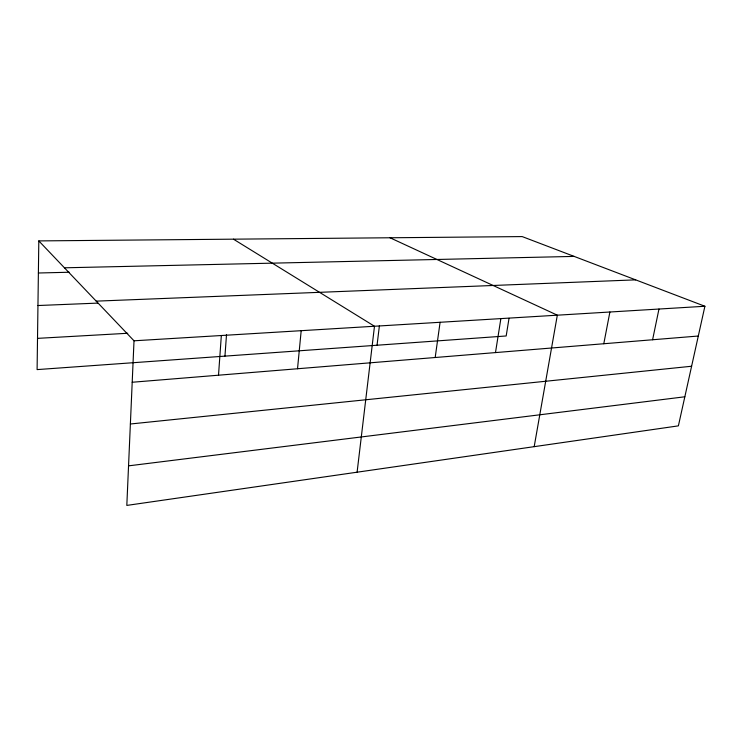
<?xml version="1.0" encoding="UTF-8"?>
<svg xmlns="http://www.w3.org/2000/svg" width="742" height="742" viewBox="0 0 742 742"><rect width="100%" height="100%" fill="white"/><g stroke="black" fill="none" stroke-linecap="round" stroke-linejoin="round"><path stroke-width="1.11" d="M38.807 240.909L134.014 340.801L126.817 505.413L678.392 425.862L704.9 306.26L522.192 236.587L38.807 240.909L37.1 369.599L506.183 335.968L509.031 318.299M218.51 375.202L221.339 335.523M224.947 356.132L226.523 334.494M297.523 368.755L301.187 330.691M357.097 472.2L374.487 326.248L233.461 239.174M377.047 345.225L379.385 325.849M435.183 357.514L440.099 322.278M495.489 352.589L500.869 318.606M534.184 446.656L557.325 315.183L390.014 237.765M603.793 343.741L609.896 312.002M652.598 339.762L658.97 309.034M128.542 465.855L684.838 396.784M130.379 423.997L691.609 366.242M132.197 382.251L698.305 336.024M134.014 340.801L704.9 306.26M37.517 338.361L127.754 333.269M96.21 301.141L635.671 279.855M37.944 305.528L97.861 303.107M38.38 273L69.266 272.24M64.433 267.806L574.178 256.407"/></g></svg>
